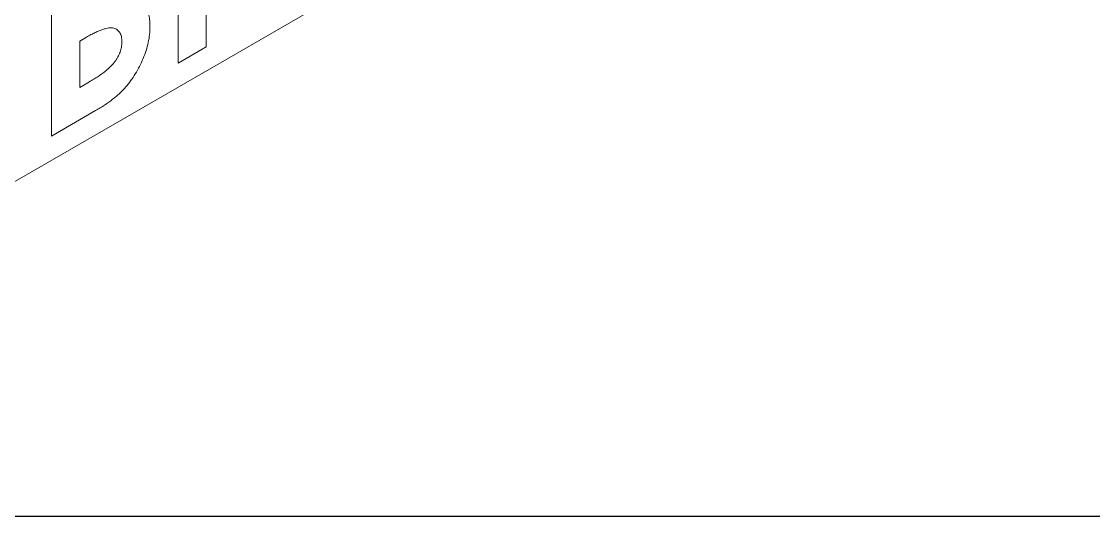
# Model space of a CAD drawing. Extents: x -0.6 to 13.4, y -11.2 to 0.
# Drawn here: x 7.3 to 8.208, y -11.192 to -10.773 of the extents above; entities that cross this region are included whole.
import ezdxf

# ---------------------------------------------------------------- set-up
doc = ezdxf.new("R2010")
doc.units = 0
doc.header["$LTSCALE"] = 0.5
doc.header["$MEASUREMENT"] = 0
doc.layers.add('Jig', color=41, linetype='CONTINUOUS', lineweight=13)
doc.layers.add('Text-Unprinted', color=131, linetype='CONTINUOUS', plot=False)

msp = doc.modelspace()

# ---------------------------------------------------------------- linework, layer by layer
at = {"layer": 'Jig', "linetype": 'Continuous', "transparency": 16777216}
msp.add_line((8.19292, -10.38982), (7.15878, -10.98709), dxfattribs=at)
at = {"layer": 'Jig', "transparency": 16777216}
for p, q in [((7.43278, -10.80843), (7.43278, -10.65537)), ((7.32569, -10.87028), (7.32569, -10.71721)), ((7.45658, -10.72291), (7.45658, -10.79469)), ((7.35518, -10.78653), (7.34949, -10.78982)), ((7.34949, -10.78982), (7.34949, -10.82906)), ((7.45658, -10.79469), (7.43278, -10.80843)), ((7.34949, -10.82906), (7.35634, -10.82511)), ((7.36298, -10.84874), (7.32569, -10.87028))]:
    msp.add_line(p, q, dxfattribs=at)
for points, knots in [([(7.38673, -10.75138), (7.38766, -10.75139), (7.3895, -10.75142), (7.3921, -10.75169), (7.39451, -10.75218), (7.39672, -10.75289), (7.39878, -10.75375), (7.40056, -10.75495), (7.40224, -10.75624), (7.40367, -10.75782), (7.40492, -10.75963), (7.40602, -10.7616), (7.40692, -10.76381), (7.40769, -10.7662), (7.40828, -10.76881), (7.40866, -10.77165), (7.40895, -10.77464), (7.40897, -10.77678), (7.40898, -10.77787)], [0, 0, 0, 0, 0.072769, 0.14268, 0.209427, 0.274632, 0.336831, 0.397631, 0.456898, 0.515139, 0.573163, 0.631099, 0.689015, 0.74882, 0.809284, 0.870755, 0.934285, 1, 1, 1, 1]), ([(7.38519, -10.79054), (7.38517, -10.78974), (7.38513, -10.78819), (7.38481, -10.78607), (7.38424, -10.78425), (7.3835, -10.78262), (7.38251, -10.78129), (7.3813, -10.78023), (7.37988, -10.77942), (7.37824, -10.77884), (7.37635, -10.77857), (7.37414, -10.77874), (7.37169, -10.77916), (7.36893, -10.77998), (7.36591, -10.78107), (7.36257, -10.7826), (7.35897, -10.78439), (7.35647, -10.7858), (7.35518, -10.78653)], [0, 0, 0, 0, 0.052804, 0.102848, 0.151634, 0.199493, 0.24769, 0.296169, 0.346204, 0.398436, 0.454195, 0.514248, 0.579272, 0.650186, 0.727567, 0.811532, 0.902517, 1, 1, 1, 1]), ([(7.40898, -10.77787), (7.40891, -10.78), (7.40877, -10.78421), (7.40764, -10.79091), (7.40583, -10.79771), (7.4033, -10.80455), (7.40021, -10.81124), (7.39667, -10.81762), (7.39268, -10.82356), (7.38902, -10.82814), (7.38584, -10.83163), (7.3832, -10.83417), (7.38036, -10.83674), (7.3773, -10.83924), (7.37402, -10.84167), (7.37054, -10.84408), (7.36684, -10.84646), (7.36429, -10.84797), (7.36298, -10.84874)], [0, 0, 0, 0, 0.080264, 0.158481, 0.236217, 0.314724, 0.392846, 0.468644, 0.542699, 0.617292, 0.655952, 0.69704, 0.74066, 0.786773, 0.835568, 0.887242, 0.941894, 1, 1, 1, 1]), ([(7.35634, -10.82511), (7.3577, -10.82431), (7.3603, -10.82279), (7.36403, -10.82043), (7.36743, -10.81809), (7.37048, -10.81588), (7.37316, -10.81363), (7.37553, -10.81153), (7.37755, -10.80942), (7.37924, -10.80736), (7.38066, -10.80531), (7.38188, -10.80326), (7.3829, -10.80118), (7.38373, -10.79909), (7.38442, -10.79696), (7.38484, -10.79483), (7.38516, -10.79264), (7.38518, -10.79125), (7.38519, -10.79054)], [0, 0, 0, 0, 0.109605, 0.210729, 0.302106, 0.385275, 0.459318, 0.524848, 0.583642, 0.634641, 0.681202, 0.726798, 0.770652, 0.814017, 0.857946, 0.903306, 0.950528, 1, 1, 1, 1])]:
    msp.add_open_spline(points, degree=3, knots=knots, dxfattribs=at)
at = {"layer": 'Text-Unprinted', "transparency": 16777216}
msp.add_lwpolyline([(0, 0), (13.41424, 0), (13.41424, -11.19232), (0, -11.19232)], close=True, dxfattribs=at)

doc.saveas('drawing.dxf')
